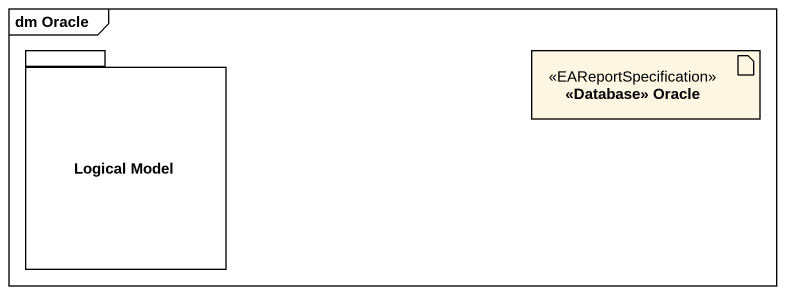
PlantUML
@startuml
mainframe dm Oracle
package "Logical Model" as Logical_Model {
}
artifact "<<Database>> Oracle" as Database_Oracle <<EAReportSpecification>>
@enduml
